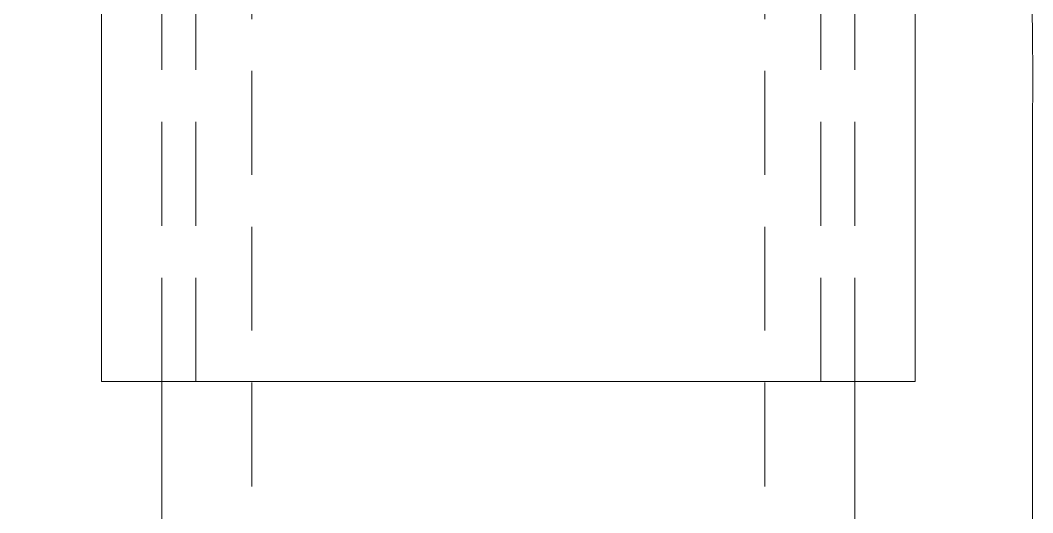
# Model space of a CAD drawing. Header units: millimetres. Extents: x -46397 to 283259, y -8690 to 23983.
# Drawn here: x 4020.37 to 4069.16, y 8267.48 to 8291.19 of the extents above; entities that cross this region are included whole.
import ezdxf

# ---------------------------------------------------------------- set-up
doc = ezdxf.new("R2010")
doc.units = ezdxf.units.MM
doc.linetypes.add('CENTER', pattern=[2, 1.25, -0.25, 0.25, -0.25])
doc.linetypes.add('HIDDENX2', pattern=[0.75, 0.5, -0.25])
doc.layers.add('DUONGTAM', color=1, linetype='CENTER', lineweight=0)

# ---------------------------------------------------------------- blocks, each defined once
blk = doc.blocks.new('A$Cbc6c2a49')
at = {"color": 2, "linetype": 'Continuous', "lineweight": 0, "ltscale": 10, "extrusion": (6.89019e-16, 1, 0)}
for p, q in [((613.468, 1992.238), (613.468, 2039.28)), ((652.67, 1992.238), (652.67, 2039.28)), ((619.209, 1992.238), (613.468, 1992.238)), ((616.369, 1942.238), (616.369, 1992.238)), ((652.67, 1992.238), (619.209, 1992.238)), ((649.769, 1984.342), (649.769, 1992.238))]:
    blk.add_line(p, q, dxfattribs=at)
at = {"color": 1, "linetype": 'HIDDENX2', "lineweight": 0, "ltscale": 10, "extrusion": (6.89019e-16, 1, 0)}
for p, q in [((616.369, 1992.238), (616.369, 2039.28)), ((618.015, 1992.238), (618.015, 2039.28)), ((620.712, 1867.191), (620.712, 2039.28)), ((645.425, 1867.191), (645.425, 2039.28)), ((648.122, 1992.238), (648.122, 2039.28)), ((649.769, 1992.238), (649.769, 2039.28))]:
    blk.add_line(p, q, dxfattribs=at)

msp = doc.modelspace()

# ---------------------------------------------------------------- linework, layer by layer
at = {"layer": 'DUONGTAM', "color": 5, "lineweight": 0, "ltscale": 100, "elevation": -1.499}
msp.add_lwpolyline([(2757.15, 8236.238), (2757.15, 6736.238), (2757.15, 6686.412, 0.284296), (2899.508, 6452.978, 0.238987), (3926.791, 6452.977, 0.284296), (4069.15, 6686.412), (4069.15, 6736.238), (4069.15, 8236.238), (4069.15, 8286.064, 0.284296), (3926.792, 8519.498, 0.238987), (2899.509, 8519.499, 0.284296), (2757.15, 8286.064)], format="xyb", close=True, dxfattribs=at)

# ---------------------------------------------------------------- block references
msp.add_blockref('A$Cbc6c2a49', (3410.817, 6281.556, -1.499))

doc.saveas('drawing.dxf')
